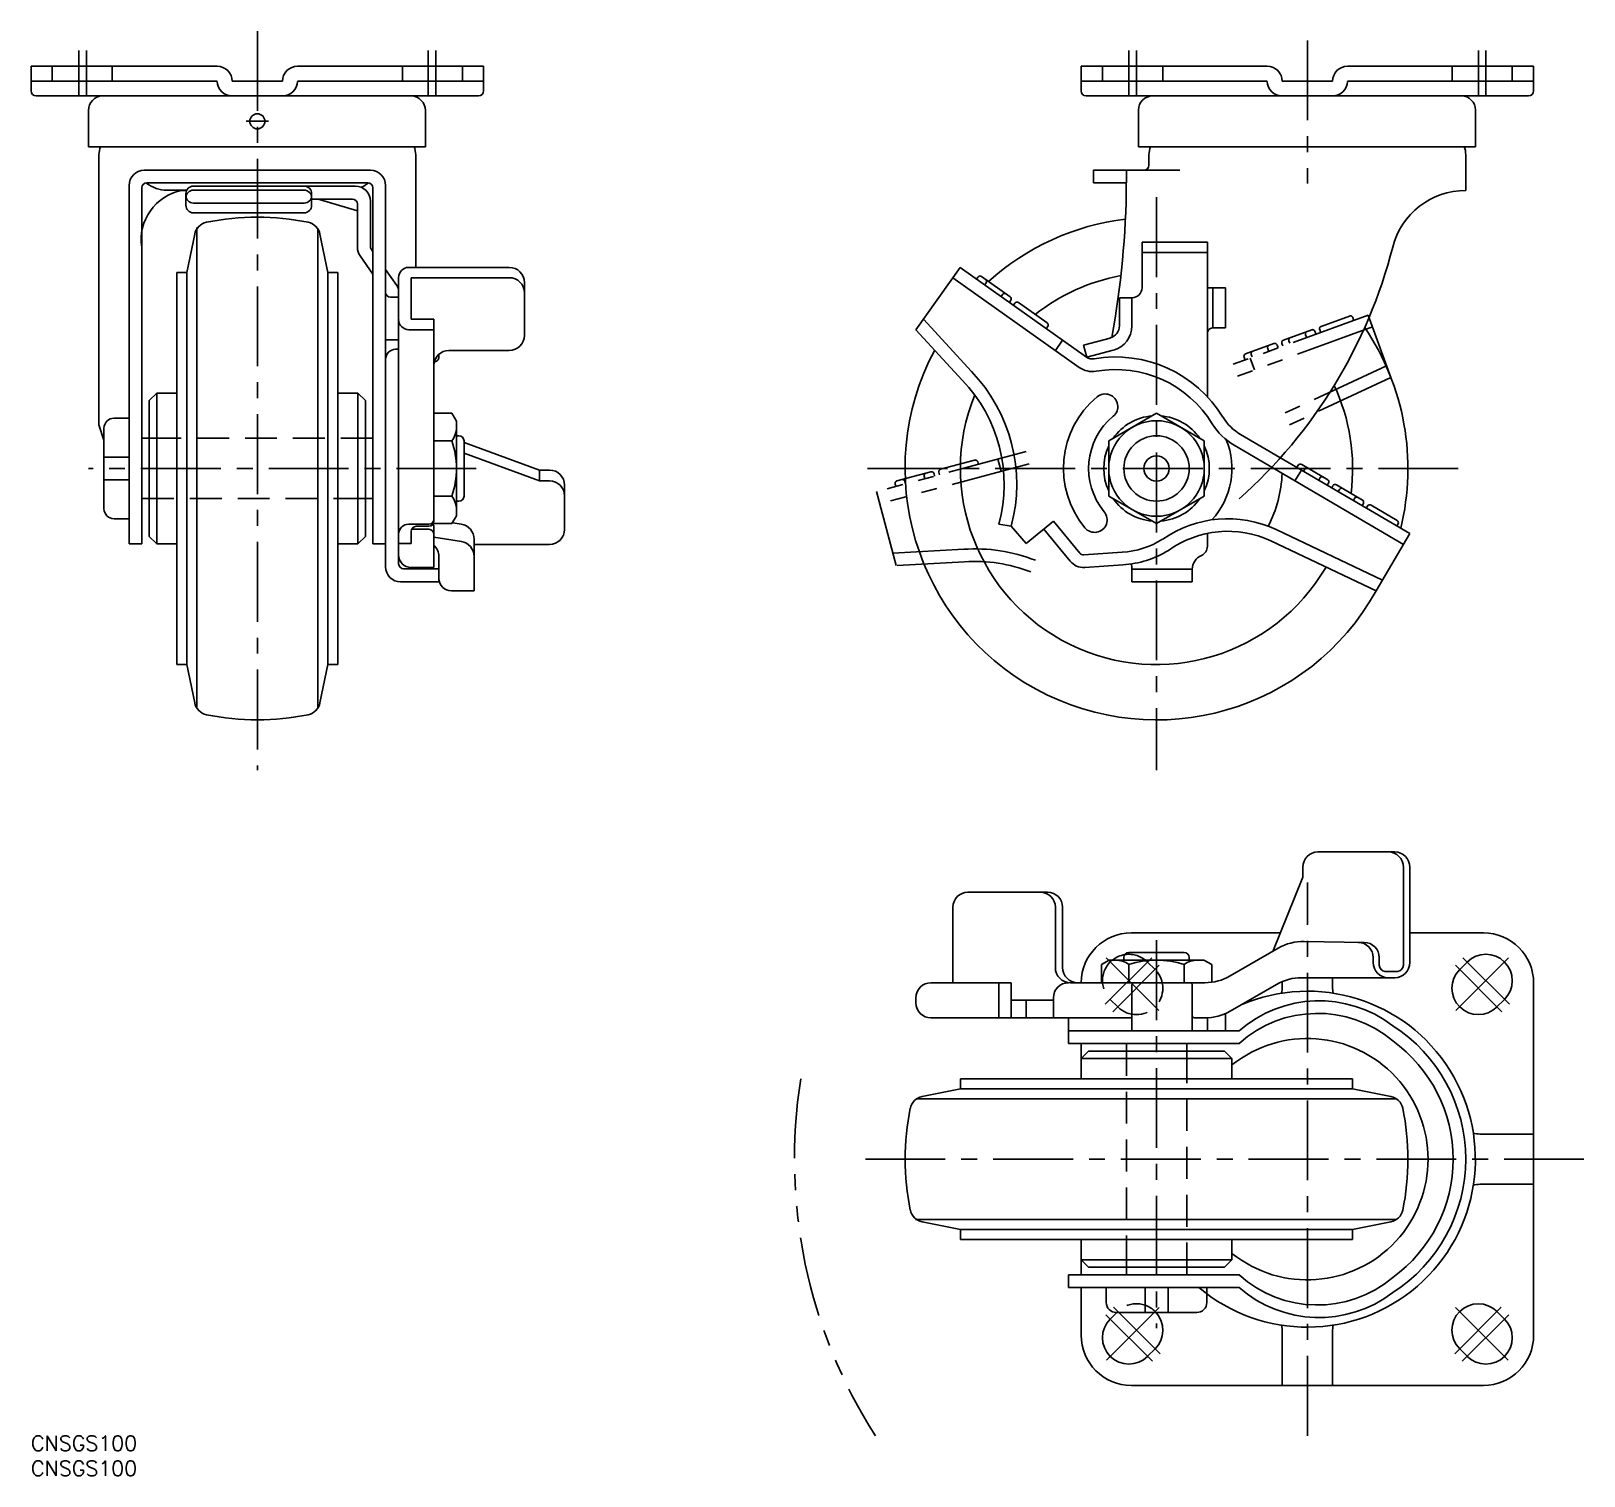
# Model space of a CAD drawing. Extents: x 0 to 309, y -8 to 279.
import ezdxf

# ---------------------------------------------------------------- set-up
doc = ezdxf.new("R2010")
doc.units = 0
doc.header["$LTSCALE"] = 0.5
for name, pattern in [('CENTER', [50.8, 31.75, -6.35, 6.35, -6.35]), ('DASHED', [19.05, 12.7, -6.35]), ('PHANTOM', [63.5, 31.75, -6.35, 6.35, -6.35, 6.35, -6.35])]:
    doc.linetypes.add(name, pattern=pattern)
for name, color, linetype in [('MSM_CENTER', 1, 'CENTER'), ('MSM_CONTINUOUS', 7, 'CONTINUOUS'), ('MSM_DASHED', 4, 'DASHED'), ('MSM_IMAGINARY', 6, 'PHANTOM'), ('MSM_PART_NUMBER', 7, 'CONTINUOUS')]:
    doc.layers.add(name, color=color, linetype=linetype)
doc.styles.get("Standard").update_dxf_attribs({"font": 'txt.shx', "height": 3, "bigfont": 'bigfont.shx'})

# ---------------------------------------------------------------- blocks, each defined once
blk = doc.blocks.new('*U2')
at = {"layer": 'MSM_PART_NUMBER'}
blk.add_text('CNSGS100', height=3, dxfattribs=at).set_placement((0, -3))
blk = doc.blocks.new('*U3')
at = {"layer": 'MSM_PART_NUMBER'}
blk.add_text('CNSGS100', height=3, dxfattribs=at).set_placement((0, -8))

msp = doc.modelspace()

# ---------------------------------------------------------------- linework, layer by layer
at = {"layer": 'MSM_CENTER'}
for p, q in [((45, 279.37), (45, 132.37)), ((9.5, 275.47), (9.5, 266.47)), ((11, 275.47), (11, 266.47)), ((79, 275.47), (79, 266.47)), ((80.5, 275.47), (80.5, 266.47)), ((218.32, 275.47), (218.32, 266.47)), ((219.82, 275.47), (219.82, 266.47)), ((253.82, 277.5), (253.82, 249.02)), ((287.82, 275.47), (287.82, 266.47)), ((289.32, 275.47), (289.32, 266.47)), ((47.24, 261.42), (42.76, 261.42)), ((223.82, 246.32), (223.82, 132.37)), ((88.53, 192.37), (11.4, 192.37)), ((283.82, 192.37), (163.82, 192.37)), ((253.82, 0), (253.82, 110)), ((223.82, 98.53), (223.82, 21.4)), ((222.88, 95.06), (213.62, 85.8)), ((213.8, 95.02), (224.28, 84.54)), ((224.38, 93.56), (215.12, 84.3)), ((283.26, 93.56), (292.52, 84.3)), ((293.84, 95.02), (283.37, 84.54)), ((284.76, 95.06), (294.02, 85.8)), ((308.82, 55), (163.82, 55)), ((224.34, 25.52), (213.87, 15.04)), ((215.26, 25.56), (224.52, 16.3)), ((292.38, 25.56), (283.12, 16.3)), ((283.3, 25.52), (293.78, 15.04)), ((213.76, 24.06), (223.02, 14.8)), ((293.88, 24.06), (284.62, 14.8))]:
    msp.add_line(p, q, dxfattribs=at)
at = {"layer": 'MSM_CONTINUOUS'}
for p, q in [((37, 272.37), (0, 272.37)), ((0, 272.37), (0, 267.47)), ((90, 272.37), (53, 272.37)), ((90, 272.37), (90, 267.47)), ((245.82, 272.37), (208.82, 272.37)), ((208.82, 272.37), (208.82, 267.47)), ((298.82, 272.37), (261.82, 272.37)), ((298.82, 272.37), (298.82, 267.47)), ((37, 269.37), (0, 269.37)), ((40, 269.37), (50, 269.37)), ((90, 269.37), (53, 269.37)), ((245.82, 269.37), (208.82, 269.37)), ((248.82, 269.37), (258.82, 269.37)), ((298.82, 269.37), (261.82, 269.37)), ((89, 266.47), (1, 266.47)), ((209.82, 266.47), (297.82, 266.47)), ((11.41, 263.57), (11.41, 256.37)), ((78.41, 263.57), (78.41, 256.37)), ((220.24, 263.67), (220.24, 256.37)), ((287.24, 263.67), (287.24, 256.37)), ((11.41, 256.37), (78.41, 256.37)), ((220.24, 256.37), (287.24, 256.37)), ((13.5, 254.77), (13.5, 201.05)), ((76.5, 254.77), (76.5, 232.36)), ((222.32, 254.77), (222.32, 252.67)), ((285.32, 254.77), (285.32, 247.67)), ((67.5, 251.67), (22.5, 251.67)), ((211.32, 251.67), (228.44, 251.67)), ((211.32, 251.67), (211.32, 249.17)), ((217.82, 249.17), (217.82, 251.67)), ((19.5, 248.67), (19.5, 177.37)), ((22, 248.17), (22, 177.37)), ((67, 249.17), (23, 249.17)), ((27, 247.72), (30.97, 247.72)), ((30.94, 247.67), (30, 247.67)), ((32.3, 248.53), (64.5, 248.53)), ((32.3, 247.73), (54.3, 247.73)), ((68, 248.17), (68, 177.37)), ((70.5, 248.67), (70.5, 172.82)), ((217.82, 249.17), (211.32, 249.17)), ((30.8, 244.71), (30.8, 247.03)), ((32.3, 245.16), (54.3, 245.16)), ((55.8, 247.03), (55.8, 244.71)), ((63.9, 245.93), (55.8, 245.93)), ((64.9, 243.6), (57.12, 245.93)), ((64.9, 244.93), (64.9, 236.37)), ((67.5, 245.53), (67.5, 236.24)), ((54.3, 243.21), (32.3, 243.21)), ((32.54, 238.99), (31, 231.37)), ((33, 240.28), (33, 144.66)), ((57, 240.15), (57, 144.66)), ((57.46, 238.99), (59, 231.37)), ((67.5, 236.24), (68, 235.53)), ((220.94, 228.32), (220.94, 237.37)), ((233.94, 237.37), (220.94, 237.37)), ((233.94, 235.32), (220.94, 235.32)), ((233.94, 206.65), (233.94, 237.37)), ((68, 231), (65.44, 234.65)), ((70.5, 231.96), (72.74, 228.76)), ((95.1, 232.36), (75.1, 232.36)), ((184.76, 232.36), (175.97, 219.97)), ((209.89, 214.52), (184.76, 232.36)), ((29, 231.37), (29, 153.37)), ((29, 231.37), (31, 231.37)), ((31, 231.37), (31, 153.37)), ((59, 231.37), (59, 153.37)), ((61, 231.37), (59, 231.37)), ((61, 231.37), (61, 153.37)), ((73.1, 230.36), (73.1, 173.42)), ((75.6, 230.32), (95.1, 230.32)), ((75.6, 222.06), (75.6, 230.32)), ((98.1, 229.36), (98.1, 218.85)), ((208.44, 212.48), (183.31, 230.32)), ((188.31, 230.45), (188.02, 230.04)), ((194.72, 226.52), (189.01, 230.57)), ((189.65, 228.89), (189.94, 229.29)), ((71.5, 226.42), (73.1, 226.42)), ((192.91, 226.57), (193.21, 226.98)), ((194.55, 225.41), (194.84, 225.82)), ((218.94, 226.32), (216.44, 226.32)), ((216.44, 226.32), (216.44, 220.74)), ((218.94, 226.32), (218.94, 220.74)), ((237.54, 228.32), (233.94, 228.32)), ((235.04, 228.32), (235.04, 220.32)), ((237.54, 220.32), (237.54, 228.32)), ((195.36, 224.83), (195.65, 225.24)), ((202.06, 221.31), (196.35, 225.36)), ((73.11, 221.91), (73.1, 222.06)), ((80.1, 219.97), (75.1, 219.97)), ((80.1, 222.06), (75.6, 222.06)), ((80.1, 181.87), (80.1, 222.06)), ((175.97, 219.97), (185.19, 209.96)), ((187.01, 211.67), (177.45, 222.06)), ((201.89, 220.2), (202.18, 220.61)), ((234.94, 220.32), (237.54, 220.32)), ((73.1, 217.99), (70.5, 217.99)), ((203.7, 215.85), (205.15, 217.89)), ((214.58, 218.32), (209.29, 216.91)), ((209.94, 214.49), (209.29, 216.91)), ((73.1, 216.07), (72.5, 216.07)), ((81.1, 215.09), (81.1, 214.56)), ((95.1, 215.85), (83.1, 215.85)), ((215.23, 215.91), (209.94, 214.49)), ((209.94, 214.49), (209.94, 214.49)), ((23.5, 205.87), (25, 207.37)), ((25, 207.37), (25, 177.37)), ((25, 207.37), (29, 207.37)), ((65, 207.37), (61, 207.37)), ((65, 207.37), (65, 177.37)), ((66.5, 205.87), (65, 207.37)), ((23.5, 205.87), (23.5, 178.87)), ((66.5, 205.87), (66.5, 178.87)), ((13.5, 201.05), (14.5, 197.99)), ((19.5, 202.37), (16.5, 202.37)), ((83.7, 203.34), (80.1, 203.34)), ((83.7, 203.34), (84.6, 201.77)), ((84.6, 201.77), (84.6, 182.96)), ((223.82, 203.34), (214.32, 197.85)), ((233.32, 197.85), (223.82, 203.34)), ((14.5, 200.37), (14.5, 184.37)), ((22, 198.37), (23.5, 198.37)), ((68, 198.37), (66.5, 198.37)), ((83.7, 197.85), (80.1, 197.85)), ((84.6, 198.87), (85.1, 198.87)), ((86.1, 197.87), (86.1, 186.87)), ((214.32, 197.85), (214.32, 186.88)), ((233.32, 186.88), (233.32, 197.85)), ((274.19, 179.42), (240.52, 199.15)), ((14.5, 194.65), (19.5, 194.65)), ((101.1, 192.06), (86.1, 197.55)), ((101.1, 189.9), (86.1, 195.39)), ((272.92, 177.26), (239.26, 196.99)), ((103.1, 192.06), (101.1, 192.06)), ((101.1, 192.06), (101.1, 189.9)), ((252.62, 192.06), (251.35, 189.9)), ((252.01, 193), (251.75, 192.56)), ((257.87, 190.14), (252.69, 193.17)), ((253.3, 192.24), (253.05, 191.81)), ((19.5, 190.08), (14.5, 190.08)), ((101.1, 189.9), (103.1, 189.9)), ((106.1, 180.26), (106.1, 189.06)), ((256.32, 190.47), (256.07, 190.04)), ((258.05, 189.46), (257.79, 189.03)), ((258.91, 188.95), (258.66, 188.52)), ((264.77, 186.1), (259.59, 189.13)), ((22, 186.37), (23.5, 186.37)), ((68, 186.37), (66.5, 186.37)), ((83.7, 186.88), (80.1, 186.88)), ((85.1, 185.87), (84.6, 185.87)), ((214.32, 186.88), (223.82, 181.4)), ((223.82, 181.4), (233.32, 186.88)), ((260.2, 188.19), (259.95, 187.76)), ((263.22, 186.42), (262.97, 185.99)), ((264.95, 185.41), (264.7, 184.98)), ((19.5, 182.37), (16.5, 182.37)), ((83.7, 181.4), (84.6, 182.96)), ((265.81, 184.91), (265.56, 184.48)), ((271.67, 182.05), (266.5, 185.09)), ((79.1, 181.3), (75.1, 181.3)), ((75.6, 179.87), (75.6, 177.42)), ((79.1, 180.27), (75.68, 180.27)), ((79.1, 180.87), (76.6, 180.87)), ((83.7, 181.4), (79.98, 181.4)), ((80.1, 172.68), (80.1, 180.87)), ((83.8, 181.57), (85.57, 181.29)), ((192.46, 181.3), (194.93, 180.87)), ((197.9, 177.42), (194.94, 180.89)), ((203.31, 181.87), (197.9, 177.42)), ((206.62, 173.95), (201.38, 180.27)), ((208.54, 175.55), (203.31, 181.87)), ((233.94, 179.46), (233.94, 176.91)), ((268.77, 170.19), (247.63, 180.21)), ((274.19, 179.42), (267.51, 168.02)), ((271.85, 181.37), (271.6, 180.94)), ((22, 177.37), (19.5, 177.37)), ((23.5, 178.87), (25, 177.37)), ((25, 177.37), (29, 177.37)), ((65, 177.37), (61, 177.37)), ((66.5, 178.87), (65, 177.37)), ((70.5, 177.37), (68, 177.37)), ((75.6, 177.42), (73.1, 177.42)), ((80.1, 178.7), (85.57, 177.84)), ((80.1, 178.7), (80.26, 178.68)), ((88.1, 168.02), (88.1, 178.33)), ((103.1, 177.26), (88.1, 177.26)), ((267.51, 168.02), (246.56, 177.95)), ((81.1, 174.88), (81.1, 169.82)), ((216.97, 175.7), (209.38, 175.19)), ((209.55, 172.69), (217.14, 173.2)), ((81.1, 172.42), (74.1, 172.42)), ((80.1, 172.68), (75.6, 172.68)), ((218.94, 169.82), (218.94, 172.32)), ((230.94, 172.32), (218.94, 172.32)), ((230.94, 172.32), (230.94, 169.82)), ((81.1, 169.82), (73.5, 169.82)), ((83.6, 168.02), (88.1, 168.02)), ((230.94, 169.82), (218.94, 169.82)), ((29, 153.37), (31, 153.37)), ((32.54, 145.75), (31, 153.37)), ((57.46, 145.75), (59, 153.37)), ((61, 153.37), (59, 153.37)), ((271.19, 116.1), (255.92, 116.1)), ((252.92, 113.1), (252.92, 111.1)), ((272.92, 113.1), (272.92, 93.56)), ((274.19, 113.1), (274.19, 94.1)), ((202.15, 108.1), (186.31, 108.1)), ((252.92, 111.1), (246.92, 96.33)), ((183.31, 90.1), (183.31, 105.1)), ((203.7, 105.1), (203.7, 93.1)), ((205.15, 105.1), (205.15, 93.1)), ((248.41, 100), (218.82, 100)), ((288.82, 100), (274.19, 100)), ((218.32, 96.1), (229.32, 96.1)), ((238.46, 91.44), (248.04, 96.97)), ((265.12, 98.1), (253.21, 98.31)), ((212.85, 93.7), (214.42, 94.6)), ((212.85, 93.7), (212.85, 90.1)), ((214.42, 94.6), (233.23, 94.6)), ((217.32, 94.6), (217.32, 95.1)), ((218.34, 93.7), (218.34, 90.1)), ((229.31, 93.7), (229.31, 90.1)), ((230.32, 95.1), (230.32, 94.6)), ((234.79, 93.7), (233.23, 94.6)), ((234.79, 93.7), (234.79, 90.19)), ((266.92, 95.1), (266.92, 94.1)), ((268.12, 95.1), (268.12, 93.56)), ((284.11, 92.71), (285.61, 94.21)), ((194.93, 90.1), (178.97, 90.1)), ((192.46, 90.1), (192.46, 83.1)), ((194.93, 90.1), (194.93, 83.1)), ((233.46, 90.1), (206.7, 90.1)), ((218.94, 89.6), (218.94, 80.5)), ((230.94, 89.6), (230.94, 80.5)), ((238.46, 84.44), (247.67, 89.76)), ((248.82, 90.33), (248.82, 89.28)), ((252.67, 91.1), (271.19, 91.1)), ((258.82, 89.28), (258.82, 91.1)), ((271.72, 92.36), (269.32, 92.36)), ((298.82, 20), (298.82, 90)), ((175.97, 87.1), (175.97, 86.1)), ((194.93, 86.6), (203.31, 86.6)), ((197.9, 86.6), (197.9, 83.1)), ((203.31, 87.1), (203.31, 83.1)), ((291.53, 85.29), (293.03, 86.79)), ((237.54, 80.5), (237.54, 83.97)), ((178.97, 83.1), (218.44, 83.1)), ((206.32, 83.1), (206.32, 78)), ((206.32, 80.5), (240.25, 80.5)), ((231.44, 83.1), (233.46, 83.1)), ((233.94, 80.5), (233.94, 83.11)), ((206.32, 78), (240.25, 78)), ((208.82, 78), (208.82, 71)), ((217.82, 78), (217.82, 76.5)), ((229.82, 78), (229.82, 76.5)), ((210.32, 76.5), (208.82, 75)), ((208.82, 75), (238.82, 75)), ((210.32, 76.5), (237.32, 76.5)), ((237.32, 76.5), (238.82, 75)), ((238.82, 75), (238.82, 71)), ((177.2, 67.46), (184.82, 69)), ((184.82, 71), (262.82, 71)), ((184.82, 71), (184.82, 69)), ((184.82, 69), (262.82, 69)), ((262.82, 71), (262.82, 69)), ((270.44, 67.46), (262.82, 69)), ((176.04, 67), (271.53, 67)), ((298.82, 60), (288.1, 60)), ((288.1, 50), (298.82, 50)), ((175.91, 43), (271.53, 43)), ((177.2, 42.54), (184.82, 41)), ((184.82, 41), (262.82, 41)), ((184.82, 39), (184.82, 41)), ((270.44, 42.54), (262.82, 41)), ((262.82, 39), (262.82, 41)), ((184.82, 39), (262.82, 39)), ((208.82, 39), (208.82, 32)), ((238.82, 35), (238.82, 39)), ((208.82, 35), (238.82, 35)), ((210.32, 33.5), (208.82, 35)), ((237.32, 33.5), (238.82, 35)), ((206.32, 32), (240.25, 32)), ((206.32, 32), (206.32, 29.5)), ((210.32, 33.5), (237.32, 33.5)), ((217.82, 32), (217.82, 33.5)), ((229.82, 32), (229.82, 33.5)), ((206.32, 29.5), (240.25, 29.5)), ((208.82, 29.5), (208.82, 20)), ((213.82, 29.5), (213.82, 26.5)), ((221.54, 24.5), (221.54, 29.5)), ((226.11, 29.5), (226.11, 24.5)), ((233.82, 29.5), (233.82, 26.5)), ((214.61, 23.21), (216.11, 24.71)), ((293.03, 23.21), (291.53, 24.71)), ((215.82, 24.5), (231.82, 24.5)), ((248.82, 20.72), (248.82, 10)), ((258.82, 10), (258.82, 20.72)), ((222.03, 15.79), (223.53, 17.29)), ((285.61, 15.79), (284.11, 17.29)), ((218.82, 10), (288.82, 10))]:
    msp.add_line(p, q, dxfattribs=at)
for centre, radius in [((45, 261.42), 1.5), ((223.82, 192.37), 9.5), ((223.82, 192.37), 6.5), ((223.82, 192.37), 2.5)]:
    msp.add_circle(centre, radius, dxfattribs=at)
for centre, radius, start, end in [((37, 269.37), 3, 0, 90), ((53, 269.37), 3, 90, 180), ((245.82, 269.37), 3, 0, 90), ((261.82, 269.37), 3, 90, 180), ((40, 269.47), 3, 181.9659, 269.9762), ((50, 269.47), 3, 270.0238, 358.0341), ((248.82, 269.47), 3, 181.9659, 269.9762), ((258.82, 269.47), 3, 270.0238, 358.0341), ((1, 267.47), 1, 180, 270), ((14.3, 263.58), 2.89, 91.7238, 180.2861), ((75.53, 263.58), 2.89, 359.7137, 88.2772), ((89, 267.47), 1, 270, 0), ((209.82, 267.47), 1, 180, 270), ((223.03, 263.67), 2.8, 90, 179.9998), ((284.44, 263.67), 2.8, 0, 90.001), ((297.82, 267.47), 1, 270, 0), ((17.5, 254.77), 4, 156.422, 180), ((72.5, 254.77), 4, 0, 23.578), ((226.32, 254.77), 4, 156.4217, 180), ((281.32, 254.77), 4, 0, 23.578), ((22.5, 248.67), 3, 90, 180), ((67.5, 248.67), 3, 0, 90), ((221.32, 252.67), 1, 270, 0), ((31.89, 237.85), 10, 100.9085, 188.412), ((23, 248.17), 1, 90, 180), ((27, 254.12), 6.4, 231.059, 270), ((32.3, 247.03), 1.5, 90, 180), ((32.3, 246.23), 1.5, 90, 180), ((54.3, 247.03), 1.5, 0, 90), ((54.3, 246.23), 1.5, 0, 90), ((64.5, 245.53), 3, 0, 90), ((63, 254.12), 6.4, 294.545, 308.941), ((67, 248.17), 1, 0, 90), ((42.82, 250.16), 175, 349.558, 359.675), ((285.32, 232.67), 15, 90, 165.6497), ((32.3, 246.66), 1.5, 180, 270), ((32.3, 244.71), 1.5, 180, 270), ((54.3, 246.66), 1.5, 270, 0), ((54.3, 244.71), 1.5, 270, 0), ((63.9, 244.93), 1, 0, 90), ((35.48, 238.39), 3, 101.6833, 168.562), ((45, 192.37), 50, 78.3167, 101.6833), ((54.52, 238.39), 3, 11.438, 78.3167), ((223.82, 192.37), 50, 97.1096, 131.923), ((67.9, 236.37), 3, 180, 214.992), ((173.91, 261.17), 100, 311.5627, 345.65), ((75.1, 230.36), 2, 90, 180), ((95.1, 229.36), 3, 0, 90), ((71.1, 227.61), 2, 0, 34.992), ((95.1, 227.32), 3, 0, 90), ((188.72, 230.16), 0.5, 54.632, 144.6321), ((189.53, 229.58), 0.5, 324.632, 54.632), ((223.82, 192.37), 39, 100.4597, 128.249), ((71.5, 227.42), 1, 180, 270), ((193.61, 226.69), 0.5, 54.632, 144.6321), ((194.43, 226.11), 0.5, 324.632, 54.632), ((196.06, 224.95), 0.5, 54.632, 144.6321), ((218.94, 228.32), 2, 270, 0), ((75.1, 221.97), 2, 178.2351, 270), ((201.77, 220.9), 0.5, 324.632, 54.632), ((213.94, 220.74), 2.5, 285, 0), ((213.94, 220.74), 5, 285, 0), ((234.94, 219.32), 1, 90, 180), ((223.82, 192.37), 50, 346.238, 34.104), ((95.1, 218.85), 3, 270, 0), ((72.5, 214.07), 2, 90, 180), ((80.1, 217.07), 1, 270, 270.007), ((83.1, 212.85), 3, 90, 180), ((80.1, 214.56), 1, 270, 0.002), ((223.82, 192.37), 50, 151.9132, 330.866), ((211.05, 216.15), 2, 234.632, 279.907), ((215.69, 189.55), 25, 31.368, 99.9072), ((163.52, 189.21), 32.5, 345.13, 43.721), ((211.05, 216.15), 4.5, 234.632, 279.907), ((215.69, 189.55), 22.5, 31.368, 99.9072), ((223.82, 192.37), 39, 157.9563, 329.8016), ((163.52, 189.21), 30, 344.709, 43.764), ((213.62, 204.69), 2.5, 309.531, 129.7331), ((223.82, 192.37), 39, 352.7143, 25.0564), ((223.82, 192.37), 18.5, 129.6321, 219.632), ((16.5, 200.37), 2, 90, 180), ((223.82, 192.37), 13.5, 129.6322, 219.632), ((223.82, 192.37), 10.5, 94.7912, 145.2088), ((223.82, 192.37), 10.5, 34.791, 85.2088), ((245.58, 207.77), 12.5, 211.368, 239.632), ((245.58, 207.77), 10, 211.368, 239.632), ((79.98, 200.6), 4.62, 323.544, 0), ((67.49, 192.37), 17.11, 341.299, 18.701), ((85.1, 197.87), 1, 0, 90), ((223.82, 192.37), 15, 317.079, 22.345), ((223.82, 192.37), 10.5, 154.7912, 205.209), ((223.82, 192.37), 10.5, 334.791, 25.209), ((103.1, 189.06), 3, 0, 90), ((252.44, 192.74), 0.5, 59.632, 149.6334), ((253.73, 191.98), 0.5, 59.632, 149.6299), ((103.1, 186.9), 3, 0, 90), ((223.82, 192.37), 25, 332.68, 357.769), ((256.75, 190.22), 0.5, 59.633, 149.6317), ((257.61, 189.71), 0.5, 329.635, 59.632), ((259.34, 188.7), 0.5, 59.632, 149.6317), ((260.63, 187.94), 0.5, 59.634, 149.6318), ((79.98, 184.14), 4.62, 0, 36.456), ((85.1, 186.87), 1, 270, 0), ((223.82, 192.37), 10.5, 214.791, 265.209), ((223.82, 192.37), 10.5, 274.791, 325.209), ((263.65, 186.17), 0.5, 59.634, 149.6301), ((264.52, 185.67), 0.5, 329.631, 59.632), ((16.5, 184.37), 2, 180, 270), ((79.1, 182.3), 1, 270, 0), ((211.5, 182.16), 2.5, 219.531, 39.733), ((237.99, 159.88), 22.5, 64.632, 125.1272), ((266.24, 184.65), 0.5, 59.632, 149.6317), ((75.1, 179.3), 2, 90, 180), ((76.6, 179.87), 1, 90, 180), ((79.1, 181.87), 1, 270, 0), ((79.1, 179.27), 1, 0, 90), ((79.1, 180.87), 1, 0, 30.109), ((85.1, 178.33), 3, 0, 81.055), ((103.1, 180.26), 3, 270, 0), ((237.99, 159.88), 20, 64.632, 126.0196), ((271.42, 181.62), 0.5, 329.633, 59.632), ((78.1, 174.88), 3, 0, 48.19), ((85.1, 174.88), 3, 0, 81.055), ((215.8, 193.16), 17.5, 273.854, 301.864), ((215.8, 193.16), 20, 273.854, 301.377), ((231.94, 176.91), 2, 293.583, 359.999), ((75.6, 175.18), 2.5, 180, 270), ((74.1, 173.42), 1, 180, 270), ((209.31, 176.18), 3.5, 219.632, 273.854), ((209.31, 176.18), 1, 219.631, 273.854), ((215.94, 172.32), 3, 0, 20.53), ((233.94, 172.32), 3, 113.5832, 180), ((73.5, 172.82), 3, 180, 270), ((83.6, 170.52), 2.5, 180, 270), ((35.48, 146.34), 3, 191.438, 258.3167), ((54.52, 146.34), 3, 281.6833, 348.562), ((45, 192.37), 50, 258.3167, 281.6833), ((255.92, 113.1), 3, 90, 180), ((269.92, 113.1), 3, 0, 90), ((271.19, 113.1), 3, 0, 90), ((186.31, 105.1), 3, 90, 180), ((200.7, 105.1), 3, 360, 90), ((202.15, 105.1), 3, 0, 90), ((218.82, 90), 10, 90, 179.427), ((288.82, 90), 10, 0, 90), ((218.32, 95.1), 1, 90, 180), ((229.32, 95.1), 1, 0, 90), ((253.04, 88.31), 10, 89, 120), ((263.92, 95.1), 3, 0, 90), ((265.12, 95.1), 3, 0, 90), ((289.32, 90.5), 5.25, 315, 135), ((206.7, 93.1), 3, 180, 270), ((208.15, 93.1), 3, 180, 270), ((218.32, 90.5), 5.25, 98.869, 128.6521), ((215.6, 89.98), 4.62, 53.544, 90), ((223.82, 77.49), 17.11, 71.299, 108.701), ((232.05, 89.98), 4.62, 90, 126.456), ((269.92, 94.1), 3, 180, 270), ((269.32, 93.56), 1.2, 180, 270), ((271.19, 94.1), 3, 270, 0), ((271.72, 93.56), 1.2, 270, 360), ((287.82, 89), 5.25, 135, 315), ((178.97, 87.1), 3, 90, 180), ((206.31, 87.1), 3, 90, 180), ((219.44, 89.6), 0.5, 90, 180), ((230.44, 89.6), 0.5, 0, 90), ((233.46, 100.1), 10, 270, 300), ((252.67, 81.1), 10, 90, 120), ((253.82, 55), 33.41, 229.745, 113.2007), ((256.15, 62.44), 24.06, 52.5333, 131.3655), ((242.82, 89.28), 6, 347.86, 0), ((264.82, 89.28), 6, 180, 192.14), ((178.97, 86.1), 3, 180, 270), ((218.44, 83.6), 0.5, 270, 0), ((231.44, 83.6), 0.5, 180, 270), ((233.46, 93.1), 10, 270, 300), ((255.82, 60.81), 23.19, 49.7787, 132.1643), ((253.82, 55), 31.5, 302.5929, 57.4071), ((253.82, 55), 24, 231.3178, 128.6822), ((253.82, 55), 29, 305.8103, 54.1897), ((223.82, 55), 50, 168.3167, 191.6833), ((177.8, 64.52), 3, 101.438, 168.3167), ((269.85, 64.52), 3, 11.6833, 78.562), ((223.82, 55), 50, 348.3167, 11.6833), ((288.1, 66), 6, 257.8499, 270), ((288.1, 44), 6, 90, 102.1501), ((177.8, 45.48), 3, 191.6833, 258.562), ((269.85, 45.48), 3, 281.438, 348.3167), ((255.82, 49.19), 23.19, 227.8357, 310.2213), ((256.15, 47.56), 24.06, 228.6345, 307.4667), ((215.82, 26.5), 2, 180, 270), ((231.82, 26.5), 2, 270, 0), ((287.82, 21), 5.25, 45, 225), ((218.32, 19.5), 5.25, 135, 315), ((219.82, 21), 5.25, 315, 41.8103), ((242.82, 20.72), 6, 0, 12.1501), ((264.82, 20.72), 6, 167.8499, 180), ((289.32, 19.5), 5.25, 225, 45), ((218.82, 20), 10, 180, 270), ((288.82, 20), 10, 270, 0)]:
    msp.add_arc(centre, radius, start, end, dxfattribs=at)
at = {"layer": 'MSM_DASHED'}
for p, q in [((4.19, 272.37), (4.19, 269.37)), ((16.15, 272.37), (16.15, 269.37)), ((73.85, 272.37), (73.85, 269.37)), ((85.81, 272.37), (85.81, 269.37)), ((213.08, 272.37), (213.08, 269.37)), ((225.05, 272.37), (225.05, 269.37)), ((282.6, 272.37), (282.6, 269.37)), ((294.57, 272.37), (294.57, 269.37)), ((23.5, 198.37), (66.5, 198.37)), ((66.5, 186.37), (23.5, 186.37)), ((223.53, 92.71), (222.03, 94.21)), ((216.11, 85.29), (214.61, 86.79)), ((217.82, 33.5), (217.82, 76.5)), ((229.82, 76.5), (229.82, 33.5))]:
    msp.add_line(p, q, dxfattribs=at)
for centre, start, end in [((218.32, 90.5), 45, 98.869), ((218.32, 90.5), 128.6521, 225), ((219.82, 89), 225, 45), ((219.82, 21), 41.8103, 135)]:
    msp.add_arc(centre, 5.25, start, end, dxfattribs=at)
at = {"layer": 'MSM_IMAGINARY'}
for p, q in [((265.92, 222.86), (237.68, 212.58)), ((262.21, 222.69), (256.57, 220.64)), ((262.85, 222.39), (263.02, 221.92)), ((265.92, 222.86), (270.44, 210.45)), ((266.77, 220.51), (238.53, 210.23)), ((254.69, 219.95), (249.05, 217.9)), ((255.33, 219.65), (255.5, 219.18)), ((256.27, 219.99), (256.44, 219.52)), ((247.17, 217.22), (241.53, 215.16)), ((245.93, 216.23), (246.1, 215.76)), ((247.81, 216.92), (247.98, 216.45)), ((248.75, 217.26), (248.92, 216.79)), ((250.16, 217.77), (250.33, 217.3)), ((253.45, 218.97), (253.62, 218.5)), ((241.23, 214.52), (241.41, 214.05)), ((242.43, 214.31), (243.28, 211.96)), ((242.64, 215.04), (242.81, 214.57)), ((269.57, 212.8), (247.74, 202.62)), ((270.44, 210.45), (249.34, 200.61)), ((197.88, 195.73), (168.11, 187.76)), ((198.52, 193.32), (168.75, 185.34)), ((178.96, 191.7), (172.2, 189.89)), ((180.66, 191.12), (180.54, 191.61)), ((187.65, 194.03), (180.89, 192.22)), ((188.39, 193.19), (188.26, 193.68)), ((192.9, 191.81), (192.26, 194.23)), ((171.84, 189.28), (171.97, 188.79)), ((173.9, 189.31), (173.77, 189.79)), ((177.77, 190.35), (177.64, 190.83)), ((179.7, 190.86), (179.57, 191.35)), ((168.11, 187.76), (172.04, 173.09)), ((185.47, 176.3), (171.38, 175.56)), ((172.21, 173.1), (185.63, 173.8))]:
    msp.add_line(p, q, dxfattribs=at)
for centre, radius, start, end in [((262.38, 222.22), 0.5, 20.001, 109.9997), ((253.92, 219.14), 0.5, 110.0017, 199.998), ((254.86, 219.48), 0.5, 19.999, 110.0004), ((256.74, 220.17), 0.5, 109.9998, 200), ((246.4, 216.4), 0.5, 110.0007, 200), ((247.34, 216.75), 0.5, 20.002, 109.9998), ((249.22, 217.43), 0.5, 109.9998, 200), ((250.63, 217.94), 0.5, 110.0016, 200), ((241.71, 214.69), 0.5, 109.9997, 200.001), ((243.11, 215.21), 0.5, 110, 199.998), ((179.09, 191.22), 0.5, 15, 105), ((181.02, 191.74), 0.5, 105, 195), ((187.78, 193.55), 0.5, 15, 105), ((172.33, 189.41), 0.5, 105, 195), ((173.29, 189.67), 0.5, 15, 105), ((178.12, 190.96), 0.5, 105, 195), ((187.79, 143.88), 32.5, 68.454, 94.0887), ((173.01, 173.35), 1, 194.999, 197.283), ((187.79, 143.88), 30, 68.454, 94.1317), ((253.82, 55), 102, 170.9752, 212.6303)]:
    msp.add_arc(centre, radius, start, end, dxfattribs=at)

# ---------------------------------------------------------------- block references
at = {"layer": 'MSM_CONTINUOUS'}
for name in ['*U2', '*U3']:
    msp.add_blockref(name, (0, 0), dxfattribs=at)

doc.saveas('drawing.dxf')
